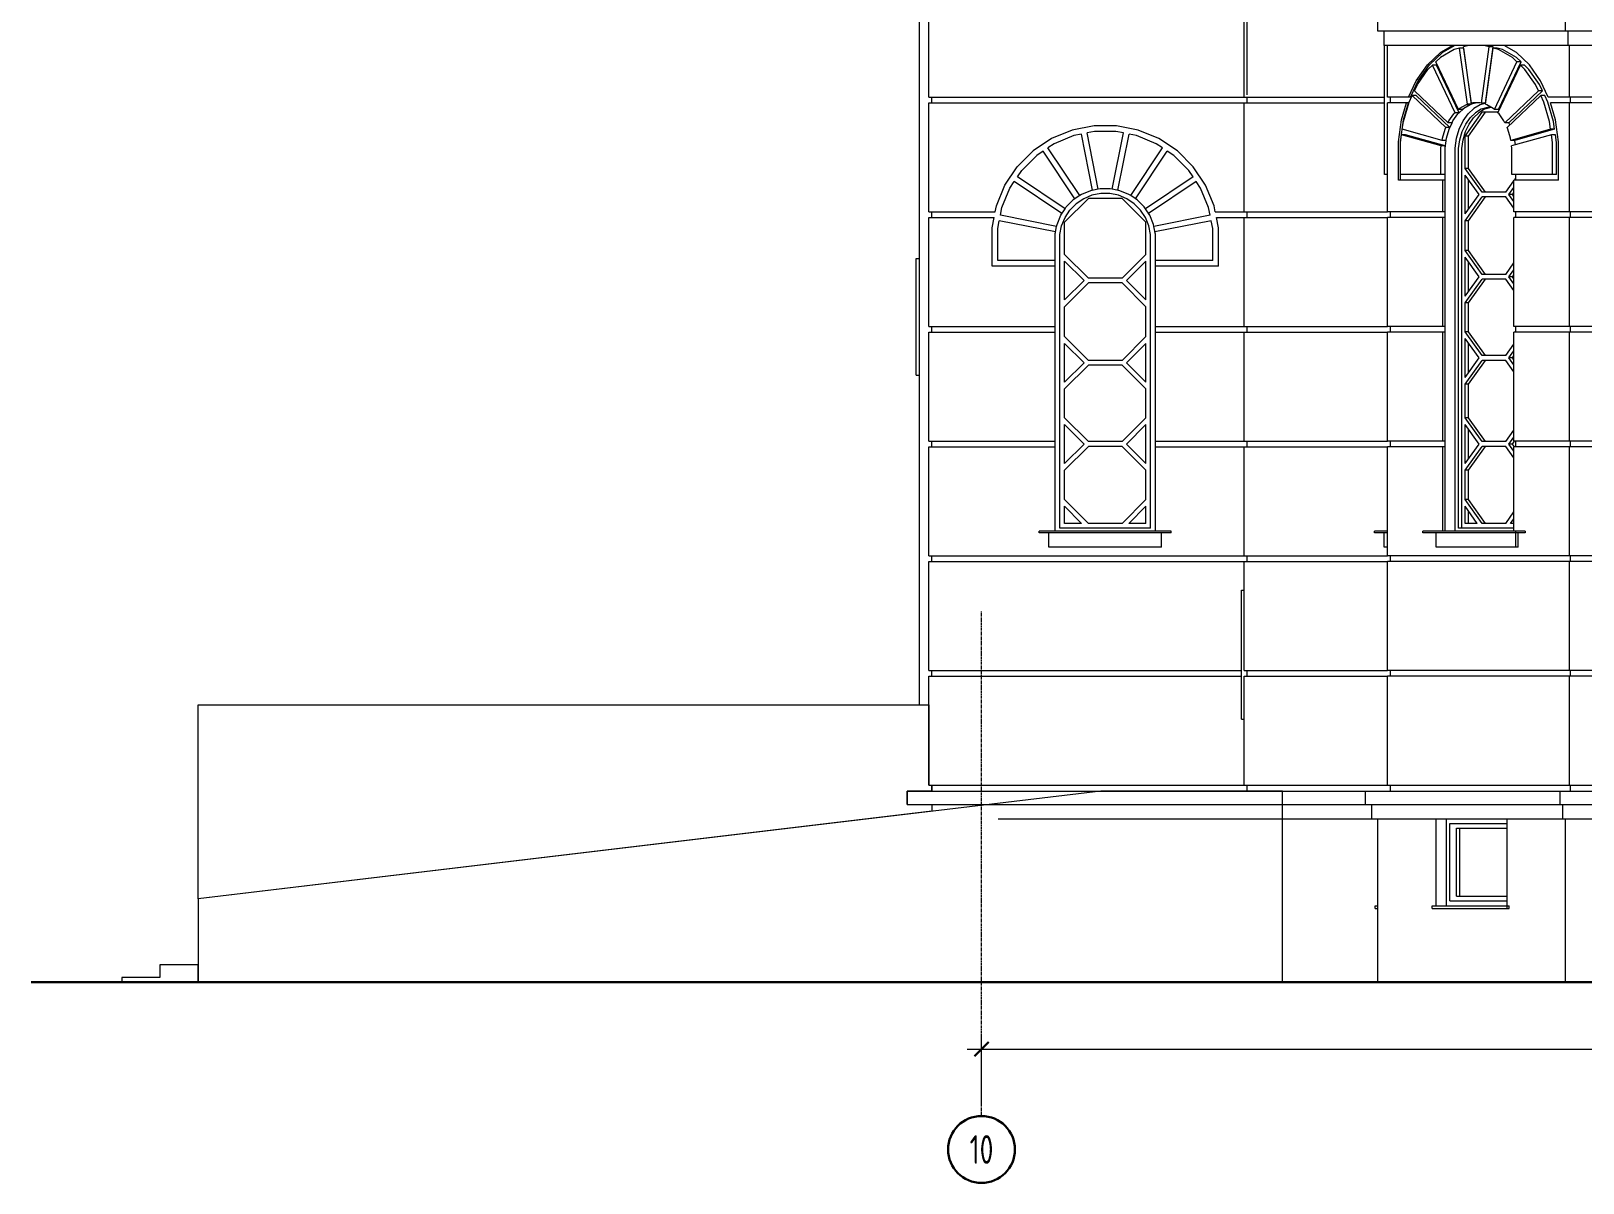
# Model space of a CAD drawing. Header units: millimetres. Extents: x -4890 to 184123, y 36 to 148549.
# Drawn here: x 64860 to 81105, y 103619 to 115669 of the extents above; entities that cross this region are included whole.
import ezdxf

# ---------------------------------------------------------------- set-up
doc = ezdxf.new("R2010")
doc.units = ezdxf.units.MM
doc.linetypes.add('CENTERX2', pattern=[101.6, 63.5, -12.7, 12.7, -12.7])
for name, color, linetype, lineweight in [('axis', 40, 'CENTERX2', 5), ('Dimension', 4, 'Continuous', 5), ('Wall_General', 5, 'Continuous', 30), ('Wall_Satelit', 253, 'Continuous', 5)]:
    doc.layers.add(name, color=color, linetype=linetype, lineweight=lineweight)
doc.styles.add('OK300', font='isocpeur.ttf', dxfattribs={"width": 0.7, "height": 300})
doc.dimstyles.new('OK100', dxfattribs={"dimtxt": 300, "dimasz": 150, "dimexe": 150, "dimexo": 150, "dimgap": 150, "dimtad": 1, "dimdec": 0, "dimzin": 0, "dimdsep": 46, "dimtxsty": 'OK300', "dimblk": 'ARCHTICK', "dimcen": 150, "dimdle": 150, "dimclrd": 256, "dimclre": 256, "dimclrt": 256, "dimadec": 0, "dimazin": 0, "dimtfac": 1, "dimtdec": 0, "dimtofl": 0, "dimtmove": 0, "dimatfit": 3, "dimldrblk": 'DOT', "dimfxl": 1, "dimtolj": 1, "dimtzin": 0, "dimlwd": -1, "dimlwe": -1, "dimarcsym": 0})

# ---------------------------------------------------------------- blocks, each defined once
blk = doc.blocks.new('_ArchTick')
at = {"color": 0, "linetype": 'ByBlock', "const_width": 0.15}
blk.add_lwpolyline([(-0.5, -0.5), (0.5, 0.5)], dxfattribs=at)
blk = doc.blocks.new('*D117')
at = {"layer": 'Defpoints', "color": 0, "transparency": 16777216}
for p in [(104210, 105019), (74810, 104319), (104210, 104319)]:
    blk.add_point(p, dxfattribs=at)
at = {"layer": 'Dimension', "transparency": 16777216}
for p, q in [((74810, 104469), (74810, 105169)), ((104210, 104469), (104210, 105169)), ((74660, 105019), (104360, 105019))]:
    blk.add_line(p, q, dxfattribs=at)
at = {"layer": 'Dimension', "transparency": 16777216, "xscale": 150, "yscale": 150, "zscale": 150, "rotation": 180}
blk.add_blockref('_ArchTick', (74810, 105019), dxfattribs=at)
at = {"layer": 'Dimension', "transparency": 16777216, "xscale": 150, "yscale": 150, "zscale": 150}
blk.add_blockref('_ArchTick', (104210, 105019), dxfattribs=at)
at = {"layer": 'Dimension', "transparency": 16777216, "insert": (89510, 105319), "char_height": 300, "attachment_point": 5, "style": 'OK300'}
blk.add_mtext('\\A1;29400', dxfattribs=at)
blk = doc.blocks.new('_Dot')
at = {"layer": 'Dimension', "color": 0, "lineweight": -2}
blk.add_line((-0.5, 0), (-1, 0), dxfattribs=at)
at = {"layer": 'Dimension', "color": 0, "const_width": 0.5}
blk.add_lwpolyline([(-0.25, 0, 1), (0.25, 0, 1)], format="xyb", close=True, dxfattribs=at)

msp = doc.modelspace()

# ---------------------------------------------------------------- linework, layer by layer
at = {"layer": 'axis', "ltscale": 0.5}
msp.add_lwpolyline([(74809.7, 104319), (74809.7, 109598.6)], dxfattribs=at)
at = {"layer": 'axis', "color": 18, "linetype": 'Continuous', "lineweight": 30, "true_color": 0x000000}
msp.add_circle((74809.7, 103969), 350, dxfattribs=at)
at = {"layer": 'Wall_General'}
msp.add_lwpolyline([(64860.1, 105719), (95559.7, 105719), (95559.7, 106119), (113130.7, 106119)], dxfattribs=at)
at = {"layer": 'Wall_Satelit'}
for p, q in [((74159.7, 108619), (74159.7, 119794)), ((74259.7, 114979), (74259.7, 116119)), ((77559.7, 114979), (77559.7, 116119)), ((77589.7, 115001.2), (77589.7, 116115.6)), ((78959.7, 115669), (78959.7, 115969)), ((80922.1, 115669), (80922.1, 115969)), ((80922.1, 115669), (78959.7, 115669)), ((79024.7, 115519), (79024.7, 115669)), ((83559.7, 115669), (80922.1, 115669)), ((80949, 115519), (80949, 115669)), ((80949, 115519), (79024.7, 115519)), ((79029.7, 115503.2), (79029.7, 115519)), ((79059.7, 114979), (79059.7, 115519)), ((79742.5, 115519), (79614.7, 115444.1)), ((79763.7, 115519), (79635.9, 115444.1)), ((79912, 115519), (79856, 115503.2)), ((80124.8, 115503.2), (80068.7, 115519)), ((80167.2, 115503.2), (80111.1, 115519)), ((80408.5, 115444.1), (80280.7, 115519)), ((83559.7, 115519), (80949, 115519)), ((80963.5, 114979), (80963.5, 115519)), ((79029.7, 115491.5), (79029.7, 115503.2)), ((79029.7, 115475.7), (79029.7, 115491.5)), ((79029.7, 115390.9), (79029.7, 115475.7)), ((79029.7, 115346), (79029.7, 115390.9)), ((79029.7, 115312.7), (79029.7, 115346)), ((79614.7, 115444.1), (79477.4, 115314.4)), ((79635.9, 115444.1), (79498.6, 115314.4)), ((79613.6, 115390.9), (79566, 115346)), ((79801.8, 114847.1), (79566, 115346)), ((79758.3, 115475.7), (79613.6, 115390.9)), ((79814.4, 115491.5), (79758.3, 115475.7)), ((79897.1, 114903), (79814.4, 115491.5)), ((79856.8, 115491.5), (79814.4, 115491.5)), ((79938.7, 114914.7), (79856, 115503.2)), ((79939.6, 114903), (79856.8, 115491.5)), ((80042, 114914.7), (80124.8, 115503.2)), ((80083.6, 114903), (80166.4, 115491.5)), ((80084.4, 114914.7), (80167.2, 115503.2)), ((80167.2, 115503.2), (80124.8, 115503.2)), ((80208.8, 115491.5), (80166.4, 115491.5)), ((80222.4, 115475.7), (80166.4, 115491.5)), ((80179, 114847.1), (80414.7, 115346)), ((80264.8, 115475.7), (80208.8, 115491.5)), ((80221.4, 114847.1), (80457.1, 115346)), ((80367.2, 115390.9), (80222.4, 115475.7)), ((80409.6, 115390.9), (80264.8, 115475.7)), ((80414.7, 115346), (80367.2, 115390.9)), ((80545.7, 115314.4), (80408.5, 115444.1)), ((80457.1, 115346), (80409.6, 115390.9)), ((80457.1, 115346), (80414.7, 115346)), ((79029.7, 115267.8), (79029.7, 115312.7)), ((79029.7, 115111.1), (79029.7, 115267.8)), ((79360.7, 115149.3), (79477.4, 115314.4)), ((79372.5, 115111.1), (79483.3, 115267.8)), ((79381.9, 115149.3), (79498.6, 115314.4)), ((79530.8, 115312.7), (79483.3, 115267.8)), ((79766.5, 114813.8), (79530.8, 115312.7)), ((79573.2, 115312.7), (79530.8, 115312.7)), ((79808.9, 114813.8), (79573.2, 115312.7)), ((80214.2, 114813.8), (80450, 115312.7)), ((80492.4, 115312.7), (80450, 115312.7)), ((80497.5, 115267.8), (80450, 115312.7)), ((80539.9, 115267.8), (80492.4, 115312.7)), ((80608.3, 115111.1), (80497.5, 115267.8)), ((80650.7, 115111.1), (80539.9, 115267.8)), ((80662.4, 115149.3), (80545.7, 115314.4)), ((79029.7, 115043.9), (79029.7, 115111.1)), ((79029.7, 114994), (79029.7, 115043.9)), ((79280.2, 114979), (79360.7, 115149.3)), ((79301.4, 114979), (79381.9, 115149.3)), ((79340.7, 115043.9), (79372.5, 115111.1)), ((79693.5, 114710.6), (79340.7, 115043.9)), ((80640, 115043.9), (80287.2, 114710.6)), ((80682.4, 115043.9), (80329.7, 114710.6)), ((80640, 115043.9), (80608.3, 115111.1)), ((80682.4, 115043.9), (80640, 115043.9)), ((80682.4, 115043.9), (80650.7, 115111.1)), ((80742.9, 114979), (80662.4, 115149.3)), ((74259.7, 114979), (77559.7, 114979)), ((74259.7, 113779), (74259.7, 114919)), ((74259.7, 114919), (77559.7, 114919)), ((74289.7, 114919), (74289.7, 114979)), ((77559.7, 114979), (79029.7, 114979)), ((77559.7, 113779), (77559.7, 114919)), ((77559.7, 114919), (79029.7, 114919)), ((77589.7, 114919), (77589.7, 114979)), ((79029.7, 114926.8), (79029.7, 114994)), ((79029.7, 114722.1), (79029.7, 114926.8)), ((79280.2, 114979), (79059.7, 114979)), ((79059.7, 113779), (79059.7, 114919)), ((79258.4, 114919), (79059.7, 114919)), ((79089.7, 114919), (79089.7, 114979)), ((79205.9, 114739.6), (79258.4, 114919)), ((79225.4, 114722.1), (79285.4, 114926.8)), ((79227.1, 114739.6), (79279.6, 114919)), ((79279.6, 114919), (79258.4, 114919)), ((79301.4, 114979), (79280.2, 114979)), ((79285.4, 114926.8), (79317.1, 114994)), ((79669.9, 114660.7), (79317.1, 114994)), ((79359.6, 114994), (79317.1, 114994)), ((79712.3, 114660.7), (79359.6, 114994)), ((79814.5, 114859.2), (79801.8, 114847.1)), ((79856.9, 114859.2), (79808.9, 114813.8)), ((79882.1, 114898.8), (79814.5, 114859.2)), ((79856.9, 114859.2), (79844.2, 114847.1)), ((79924.5, 114898.8), (79856.9, 114859.2)), ((79897.1, 114903), (79882.1, 114898.8)), ((79924.5, 114898.8), (79882.1, 114898.8)), ((79939.6, 114903), (79897.1, 114903)), ((79963, 114859.2), (79902.2, 114801.7)), ((79939.5, 114903), (79924.5, 114898.8)), ((79939.6, 114903), (79924.5, 114898.8)), ((79953.8, 114919), (79938.7, 114914.7)), ((79981.2, 114914.7), (79938.7, 114914.7)), ((79981.2, 114914.7), (79939.6, 114903)), ((80026.9, 114919), (79953.8, 114919)), ((80030.6, 114898.8), (79963, 114859.2)), ((79996.2, 114919), (79981.2, 114914.7)), ((80042, 114914.7), (80026.9, 114919)), ((80085.2, 114914.1), (80030.6, 114898.8)), ((80105.8, 114869), (80040.9, 114850.7)), ((80084.4, 114914.7), (80042, 114914.7)), ((80141.1, 114869), (80076.2, 114850.7)), ((80098.6, 114898.8), (80083.6, 114903)), ((80166.2, 114859.2), (80098.6, 114898.8)), ((80149.6, 114869), (80105.8, 114869)), ((80179, 114847.1), (80166.2, 114859.2)), ((80663.6, 114994), (80310.8, 114660.7)), ((80695.3, 114926.8), (80663.6, 114994)), ((80706, 114994), (80663.6, 114994)), ((80755.3, 114722.1), (80695.3, 114926.8)), ((80737.8, 114926.8), (80706, 114994)), ((80797.7, 114722.1), (80737.8, 114926.8)), ((80963.5, 114979), (80742.9, 114979)), ((80817.3, 114739.6), (80764.8, 114919)), ((80963.5, 114919), (80764.8, 114919)), ((81275.4, 114979), (80963.5, 114979)), ((80963.5, 113779), (80963.5, 114919)), ((81244.5, 114919), (80963.5, 114919)), ((80975.9, 114919), (80975.9, 114979)), ((79029.7, 114642.8), (79029.7, 114722.1)), ((79173.7, 114510.6), (79205.9, 114739.6)), ((79194.9, 114510.6), (79227.1, 114739.6)), ((79214.3, 114642.8), (79225.4, 114722.1)), ((79693.5, 114710.6), (79702, 114728.6)), ((79735.9, 114710.6), (79693.5, 114710.6)), ((79702, 114728.6), (79753.7, 114801.7)), ((79703.8, 114642.6), (79735.9, 114710.6)), ((79735.9, 114710.6), (79744.4, 114728.6)), ((79744.4, 114728.6), (79796.1, 114801.7)), ((79766.5, 114813.8), (79753.7, 114801.7)), ((79808.9, 114813.8), (79766.5, 114813.8)), ((79808.9, 114813.8), (79796.1, 114801.7)), ((79844.2, 114847.1), (79801.8, 114847.1)), ((79809.9, 114642.6), (79850.5, 114728.6)), ((79841.2, 114618.9), (79878, 114696.7)), ((79850.5, 114728.6), (79902.2, 114801.7)), ((79873.7, 114570), (80049.7, 114819)), ((79876.6, 114618.9), (79913.3, 114696.7)), ((79878, 114696.7), (79924.8, 114762.9)), ((79909, 114570), (80085.1, 114819)), ((79913.3, 114696.7), (79960.1, 114762.9)), ((79979.8, 114814.9), (79924.8, 114762.9)), ((80015.1, 114814.9), (79960.1, 114762.9)), ((80040.9, 114850.7), (79979.8, 114814.9)), ((80076.2, 114850.7), (80015.1, 114814.9)), ((80216.7, 114819), (80049.7, 114819)), ((80221.4, 114847.1), (80179, 114847.1)), ((80227, 114801.7), (80214.2, 114813.8)), ((80227.3, 114841.5), (80221.4, 114847.1)), ((80278.7, 114728.6), (80227, 114801.7)), ((80287.2, 114710.6), (80278.7, 114728.6)), ((80329.7, 114710.6), (80287.2, 114710.6)), ((80340.1, 114688.4), (80329.7, 114710.6)), ((80766.4, 114642.8), (80755.3, 114722.1)), ((80808.9, 114642.8), (80797.7, 114722.1)), ((80849.5, 114510.6), (80817.3, 114739.6)), ((75543.4, 114544.1), (75349.3, 114414.4)), ((75759, 114633.4), (75543.4, 114544.1)), ((75776.5, 114575.7), (75571.8, 114490.9)), ((75988, 114679), (75759, 114633.4)), ((75855.8, 114591.5), (75776.5, 114575.7)), ((75972.8, 114003.1), (75855.8, 114591.5)), ((75993.9, 114619), (75914.6, 114603.2)), ((76031.7, 114014.7), (75914.6, 114603.2)), ((76221.4, 114679), (75988, 114679)), ((76215.5, 114619), (75993.9, 114619)), ((76177.7, 114014.7), (76294.7, 114603.2)), ((76294.7, 114603.2), (76215.5, 114619)), ((76450.3, 114633.4), (76221.4, 114679)), ((76236.5, 114003.1), (76353.6, 114591.5)), ((76432.8, 114575.7), (76353.6, 114591.5)), ((76637.6, 114490.9), (76432.8, 114575.7)), ((76666, 114544.1), (76450.3, 114633.4)), ((76860.1, 114414.4), (76666, 114544.1)), ((79029.7, 114584), (79029.7, 114642.8)), ((79029.7, 114504.7), (79029.7, 114584)), ((79194.9, 114504.7), (79206, 114584)), ((79622.1, 114467), (79206, 114584)), ((79248.4, 114584), (79206, 114584)), ((79630.4, 114525.8), (79214.3, 114642.8)), ((79664.6, 114467), (79248.4, 114584)), ((79630.4, 114525.8), (79633.4, 114547.1)), ((79633.4, 114547.1), (79661.4, 114642.6)), ((79661.4, 114642.6), (79669.9, 114660.7)), ((79661.6, 114445.6), (79675.8, 114547.1)), ((79712.3, 114660.7), (79669.9, 114660.7)), ((79672.8, 114525.8), (79675.8, 114547.1)), ((79675.8, 114547.1), (79703.8, 114642.6)), ((79703.8, 114642.6), (79712.3, 114660.7)), ((79767.6, 114445.6), (79781.9, 114547.1)), ((79781.9, 114547.1), (79809.9, 114642.6)), ((79803, 114440.7), (79815.9, 114532.5)), ((79815.9, 114532.5), (79841.2, 114618.9)), ((79838.3, 114440.7), (79851.2, 114532.5)), ((79851.2, 114532.5), (79876.6, 114618.9)), ((79873.7, 114232.9), (79873.7, 114570)), ((79909, 114570), (79873.7, 114570)), ((79909, 114232.9), (79909, 114570)), ((80319.3, 114642.6), (80310.8, 114660.7)), ((80347.3, 114547.1), (80319.3, 114642.6)), ((80350.3, 114525.8), (80347.3, 114547.1)), ((80766.4, 114642.8), (80350.3, 114525.8)), ((80774.7, 114584), (80358.6, 114467)), ((80808.9, 114642.8), (80392.8, 114525.8)), ((80808.9, 114642.8), (80766.4, 114642.8)), ((80785.9, 114504.7), (80774.7, 114584)), ((80817.1, 114584), (80774.7, 114584)), ((80828.3, 114504.7), (80817.1, 114584)), ((75184.2, 114249.4), (75349.3, 114414.4)), ((75387.5, 114367.8), (75230.8, 114211.1)), ((75454.7, 114412.7), (75387.5, 114367.8)), ((75788.1, 113913.9), (75454.7, 114412.7)), ((75571.8, 114490.9), (75504.6, 114446.1)), ((75837.9, 113947.2), (75504.6, 114446.1)), ((76371.4, 113947.2), (76704.7, 114446.1)), ((76421.3, 113913.9), (76754.6, 114412.7)), ((76704.7, 114446.1), (76637.6, 114490.9)), ((76821.8, 114367.8), (76754.6, 114412.7)), ((76978.5, 114211.1), (76821.8, 114367.8)), ((77025.1, 114249.4), (76860.1, 114414.4)), ((79029.7, 114169), (79029.7, 114504.7)), ((79173.7, 114109), (79173.7, 114510.6)), ((79194.9, 114169), (79194.9, 114504.7)), ((79619.1, 114445.6), (79622.1, 114467)), ((79619.1, 114169), (79619.1, 114445.6)), ((79664.6, 114467), (79622.1, 114467)), ((79672.8, 114525.8), (79630.4, 114525.8)), ((79661.6, 114445.6), (79664.6, 114467)), ((79661.6, 110439), (79661.6, 114445.6)), ((79767.6, 110439), (79767.6, 114445.6)), ((79803, 110469), (79803, 114440.7)), ((79838.3, 110469), (79838.3, 114440.7)), ((80392.8, 114525.8), (80350.3, 114525.8)), ((80361.6, 114445.6), (80358.6, 114467)), ((80361.6, 114169), (80361.6, 114445.6)), ((80399.4, 114478.4), (80392.7, 114525.8)), ((80785.9, 114169), (80785.9, 114504.7)), ((80828.3, 114169), (80828.3, 114504.7)), ((80849.5, 114109), (80849.5, 114510.6)), ((75054.5, 114055.3), (75184.2, 114249.4)), ((75185.9, 114143.9), (75230.8, 114211.1)), ((77023.4, 114143.9), (76978.5, 114211.1)), ((77154.8, 114055.3), (77025.1, 114249.4)), ((80049.7, 113984), (79873.7, 114232.9)), ((79909, 114232.9), (79873.7, 114232.9)), ((80085.1, 113984), (79909, 114232.9)), ((74965.2, 113839.6), (75054.5, 114055.3)), ((75107.7, 114026.9), (75152.6, 114094.1)), ((75651.5, 113760.7), (75152.6, 114094.1)), ((75684.8, 113810.6), (75185.9, 114143.9)), ((77023.4, 114143.9), (76524.5, 113810.6)), ((77056.7, 114094.1), (76557.9, 113760.7)), ((77101.6, 114026.9), (77056.7, 114094.1)), ((77244.1, 113839.6), (77154.8, 114055.3)), ((79059.7, 114169), (79029.7, 114169)), ((79640.3, 114109), (79173.7, 114109)), ((79619.1, 114169), (79194.9, 114169)), ((79194.9, 114109), (79194.9, 114169)), ((79661.6, 114169), (79619.1, 114169)), ((79640.3, 113779), (79640.3, 114109)), ((79661.6, 114109), (79640.3, 114109)), ((79873.7, 113755.7), (79873.7, 114162.2)), ((80017.4, 113959), (79873.7, 114162.2)), ((79909, 113805.7), (79909, 114112.2)), ((80298.7, 113984), (80382.8, 114102.9)), ((80785.9, 114169), (80361.6, 114169)), ((80382.8, 113779), (80382.8, 114109)), ((80849.5, 114109), (80382.8, 114109)), ((80387.1, 114109), (80404, 114132.9)), ((80404, 114109), (80404, 114169)), ((80828.3, 114169), (80785.9, 114169)), ((75022.9, 113822.1), (75107.7, 114026.9)), ((75928.6, 113919), (75679.7, 113670.1)), ((75770, 113901.8), (75696.9, 113828.7)), ((75837.9, 113947.2), (75770, 113901.8)), ((75788.1, 113913.9), (75770, 113901.8)), ((75879.7, 113914.9), (75801.9, 113862.9)), ((75856, 113959.2), (75837.9, 113947.2)), ((75951.5, 113998.8), (75856, 113959.2)), ((75966.1, 113950.7), (75879.7, 113914.9)), ((76280.7, 113919), (75928.6, 113919)), ((76031.7, 114014.7), (75951.5, 113998.8)), ((75972.8, 114003.1), (75951.5, 113998.8)), ((76057.9, 113969), (75966.1, 113950.7)), ((76053, 114019), (76031.7, 114014.7)), ((76156.4, 114019), (76053, 114019)), ((76151.5, 113969), (76057.9, 113969)), ((76243.2, 113950.7), (76151.5, 113969)), ((76177.7, 114014.7), (76156.4, 114019)), ((76257.8, 113998.8), (76177.7, 114014.7)), ((76257.8, 113998.8), (76236.5, 114003.1)), ((76329.7, 113914.9), (76243.2, 113950.7)), ((76353.4, 113959.2), (76257.8, 113998.8)), ((76529.7, 113670.1), (76280.7, 113919)), ((76407.5, 113862.9), (76329.7, 113914.9)), ((76371.4, 113947.2), (76353.4, 113959.2)), ((76439.3, 113901.8), (76371.4, 113947.2)), ((76439.3, 113901.8), (76421.3, 113913.9)), ((76512.5, 113828.7), (76439.3, 113901.8)), ((77186.4, 113822.1), (77101.6, 114026.9)), ((79873.7, 113755.7), (80017.4, 113959)), ((79873.7, 113685), (80049.7, 113934)), ((79909, 113685), (80085.1, 113934)), ((80298.7, 113984), (80049.7, 113984)), ((80298.7, 113934), (80049.7, 113934)), ((80382.8, 113815), (80298.7, 113934)), ((80331, 113959), (80382.8, 114032.2)), ((80382.8, 113885.7), (80331, 113959)), ((80366.4, 113959), (80331, 113959)), ((80366.4, 113959), (80382.8, 113982.2)), ((80382.8, 113935.7), (80366.4, 113959)), ((74259.7, 113779), (74953.1, 113779)), ((74259.7, 112579), (74259.7, 113719)), ((74259.7, 113719), (74941.2, 113719)), ((74289.7, 113719), (74289.7, 113779)), ((74919.7, 113610.7), (74941.2, 113719)), ((74953.1, 113779), (74965.2, 113839.6)), ((75007.1, 113742.9), (75022.9, 113822.1)), ((75595.6, 113625.8), (75007.1, 113742.9)), ((75599.8, 113647.1), (75639.4, 113742.7)), ((75639.4, 113742.7), (75684.8, 113810.6)), ((75639.4, 113742.7), (75651.5, 113760.7)), ((75647.9, 113632.6), (75683.7, 113719)), ((75683.7, 113719), (75735.7, 113796.8)), ((75684.8, 113810.6), (75696.9, 113828.7)), ((75801.9, 113862.9), (75735.7, 113796.8)), ((76473.6, 113796.8), (76407.5, 113862.9)), ((76525.6, 113719), (76473.6, 113796.8)), ((76524.5, 113810.6), (76512.5, 113828.7)), ((76569.9, 113742.7), (76524.5, 113810.6)), ((76561.4, 113632.6), (76525.6, 113719)), ((76569.9, 113742.7), (76557.9, 113760.7)), ((76609.5, 113647.1), (76569.9, 113742.7)), ((77202.2, 113742.9), (76613.7, 113625.8)), ((77202.2, 113742.9), (77186.4, 113822.1)), ((77256.2, 113779), (77244.1, 113839.6)), ((77256.2, 113779), (77559.7, 113779)), ((77268.1, 113719), (77559.7, 113719)), ((77289.7, 113610.7), (77268.1, 113719)), ((77559.7, 113779), (79059.7, 113779)), ((77559.7, 112579), (77559.7, 113719)), ((77559.7, 113719), (79059.7, 113719)), ((77589.7, 113719), (77589.7, 113779)), ((79640.3, 113779), (79059.7, 113779)), ((79640.3, 113719), (79059.7, 113719)), ((79059.7, 112579), (79059.7, 113719)), ((79089.7, 113719), (79089.7, 113779)), ((79661.6, 113779), (79640.3, 113779)), ((79661.6, 113719), (79640.3, 113719)), ((79640.3, 112579), (79640.3, 113719)), ((80963.5, 113779), (80382.8, 113779)), ((80963.5, 113719), (80382.8, 113719)), ((80382.8, 112579), (80382.8, 113719)), ((80404, 113719), (80404, 113779)), ((81784.7, 113779), (80963.5, 113779)), ((81784.7, 113719), (80963.5, 113719)), ((80963.5, 112579), (80963.5, 113719)), ((80975.9, 113719), (80975.9, 113779)), ((74919.7, 113209), (74919.7, 113610.7)), ((74979.7, 113604.8), (74995.4, 113684.1)), ((74979.7, 113269), (74979.7, 113604.8)), ((75583.9, 113567), (74995.4, 113684.1)), ((75579.7, 113545.7), (75595.6, 113625.8)), ((75579.7, 113545.7), (75583.9, 113567)), ((75595.6, 113625.8), (75599.8, 113647.1)), ((75629.7, 113540.7), (75647.9, 113632.6)), ((75679.7, 113332.9), (75679.7, 113670.1)), ((76529.7, 113332.9), (76529.7, 113670.1)), ((76579.7, 113540.7), (76561.4, 113632.6)), ((76613.7, 113625.8), (76609.5, 113647.1)), ((76629.7, 113545.7), (76613.7, 113625.8)), ((77213.9, 113684.1), (76625.4, 113567)), ((76629.7, 113545.7), (76625.4, 113567)), ((77229.7, 113604.8), (77213.9, 113684.1)), ((77229.7, 113269), (77229.7, 113604.8)), ((77289.7, 113209), (77289.7, 113610.7)), ((79873.7, 113372.9), (79873.7, 113685)), ((79909, 113685), (79873.7, 113685)), ((79909, 113372.9), (79909, 113685)), ((75579.7, 113269), (75579.7, 113545.7)), ((75629.7, 110469), (75629.7, 113540.7)), ((76579.7, 110469), (76579.7, 113540.7)), ((76629.7, 113269), (76629.7, 113545.7)), ((74124.7, 113270), (74124.7, 113289)), ((74124.7, 113289), (74159.7, 113289)), ((74124.7, 113232.2), (74124.7, 113270)), ((74124.7, 113176.1), (74124.7, 113232.2)), ((75579.7, 113269), (74979.7, 113269)), ((75579.7, 113209), (75579.7, 113269)), ((75928.6, 113084), (75679.7, 113332.9)), ((75882.9, 113059), (75679.7, 113262.2)), ((75679.7, 112855.7), (75679.7, 113262.2)), ((76529.7, 113332.9), (76280.7, 113084)), ((76326.4, 113059), (76529.7, 113262.2)), ((76529.7, 112855.7), (76529.7, 113262.2)), ((76629.7, 113209), (76629.7, 113269)), ((77229.7, 113269), (76629.7, 113269)), ((80049.7, 113124), (79873.7, 113372.9)), ((79909, 113372.9), (79873.7, 113372.9)), ((80017.4, 113099), (79873.7, 113302.2)), ((79873.7, 112895.7), (79873.7, 113302.2)), ((80085.1, 113124), (79909, 113372.9)), ((79909, 112945.7), (79909, 113252.2)), ((80298.7, 113124), (80382.8, 113242.9)), ((74124.7, 113102), (74124.7, 113176.1)), ((74124.7, 113010.7), (74124.7, 113102)), ((75579.7, 113209), (74919.7, 113209)), ((75579.7, 112579), (75579.7, 113209)), ((76280.7, 113084), (75928.6, 113084)), ((76629.7, 112579), (76629.7, 113209)), ((77289.7, 113209), (76629.7, 113209)), ((79873.7, 112895.7), (80017.4, 113099)), ((79873.7, 112825), (80049.7, 113074)), ((79909, 112825), (80085.1, 113074)), ((80298.7, 113124), (80049.7, 113124)), ((80298.7, 113074), (80049.7, 113074)), ((80382.8, 112955), (80298.7, 113074)), ((80331, 113099), (80382.8, 113172.2)), ((80366.4, 113099), (80331, 113099)), ((80382.8, 113025.7), (80331, 113099)), ((80366.4, 113099), (80382.8, 113122.2)), ((80382.8, 113075.7), (80366.4, 113099)), ((74124.7, 112903.2), (74124.7, 113010.7)), ((75679.7, 112855.7), (75882.9, 113059)), ((75928.6, 113034), (75679.7, 112785.1)), ((76280.7, 113034), (75928.6, 113034)), ((76529.7, 112785.1), (76280.7, 113034)), ((76529.7, 112855.7), (76326.4, 113059)), ((74124.7, 112780.4), (74124.7, 112903.2)), ((74124.7, 112643.6), (74124.7, 112780.4)), ((75679.7, 112472.9), (75679.7, 112785.1)), ((76529.7, 112472.9), (76529.7, 112785.1)), ((79873.7, 112522.9), (79873.7, 112825)), ((79909, 112825), (79873.7, 112825)), ((79909, 112522.9), (79909, 112825)), ((74124.7, 112493.9), (74124.7, 112643.6)), ((74124.7, 112333), (74124.7, 112493.9)), ((74259.7, 112579), (75579.7, 112579)), ((74259.7, 111379), (74259.7, 112519)), ((74259.7, 112519), (75579.7, 112519)), ((74289.7, 112519), (74289.7, 112579)), ((75579.7, 112519), (75579.7, 112579)), ((75579.7, 111379), (75579.7, 112519)), ((75928.6, 112224), (75679.7, 112472.9)), ((76529.7, 112472.9), (76280.7, 112224)), ((76629.7, 112579), (77559.7, 112579)), ((76629.7, 111319), (76629.7, 112579)), ((76629.7, 112519), (77559.7, 112519)), ((77559.7, 112579), (79059.7, 112579)), ((77559.7, 111379), (77559.7, 112519)), ((77559.7, 112519), (79059.7, 112519)), ((77589.7, 112519), (77589.7, 112579)), ((79640.3, 112579), (79059.7, 112579)), ((79640.3, 112519), (79059.7, 112519)), ((79059.7, 111379), (79059.7, 112519)), ((79089.7, 112519), (79089.7, 112579)), ((79661.6, 112579), (79640.3, 112579)), ((79640.3, 111379), (79640.3, 112519)), ((79661.6, 112519), (79640.3, 112519)), ((79909, 112522.9), (79873.7, 112522.9)), ((80049.7, 112274), (79873.7, 112522.9)), ((79873.7, 112045.7), (79873.7, 112452.2)), ((80017.4, 112249), (79873.7, 112452.2)), ((80085.1, 112274), (79909, 112522.9)), ((80963.5, 112579), (80382.8, 112579)), ((80382.8, 111379), (80382.8, 112519)), ((80963.5, 112519), (80382.8, 112519)), ((80404, 112519), (80404, 112579)), ((81784.7, 112579), (80963.5, 112579)), ((81784.7, 112519), (80963.5, 112519)), ((80963.5, 111379), (80963.5, 112519)), ((80975.9, 112519), (80975.9, 112579)), ((74124.7, 112162.3), (74124.7, 112333)), ((75882.9, 112199), (75679.7, 112402.2)), ((75679.7, 111995.7), (75679.7, 112402.2)), ((76326.4, 112199), (76529.7, 112402.2)), ((76529.7, 111995.7), (76529.7, 112402.2)), ((79909, 112095.7), (79909, 112402.2)), ((80298.7, 112274), (80049.7, 112274)), ((80298.7, 112274), (80382.8, 112392.9)), ((80331, 112249), (80382.8, 112322.2)), ((80366.4, 112249), (80382.8, 112272.2)), ((74124.7, 112089), (74124.7, 112162.3)), ((75679.7, 111995.7), (75882.9, 112199)), ((75928.6, 112174), (75679.7, 111925.1)), ((76280.7, 112224), (75928.6, 112224)), ((76280.7, 112174), (75928.6, 112174)), ((76529.7, 111925.1), (76280.7, 112174)), ((76529.7, 111995.7), (76326.4, 112199)), ((79873.7, 112045.7), (80017.4, 112249)), ((79873.7, 111975), (80049.7, 112224)), ((79909, 111975), (80085.1, 112224)), ((80298.7, 112224), (80049.7, 112224)), ((80382.8, 112105), (80298.7, 112224)), ((80382.8, 112175.7), (80331, 112249)), ((80366.4, 112249), (80331, 112249)), ((80382.8, 112225.7), (80366.4, 112249)), ((74124.7, 112069), (74124.7, 112089)), ((74124.7, 112069), (74159.7, 112069)), ((79873.7, 111622.9), (79873.7, 111975)), ((79909, 111975), (79873.7, 111975)), ((79909, 111622.9), (79909, 111975)), ((75679.7, 111622.9), (75679.7, 111925.1)), ((76529.7, 111622.9), (76529.7, 111925.1)), ((75928.6, 111374), (75679.7, 111622.9)), ((76529.7, 111622.9), (76280.7, 111374)), ((80049.7, 111374), (79873.7, 111622.9)), ((79909, 111622.9), (79873.7, 111622.9)), ((80085.1, 111374), (79909, 111622.9)), ((75882.9, 111349), (75679.7, 111552.2)), ((75679.7, 111145.7), (75679.7, 111552.2)), ((76326.4, 111349), (76529.7, 111552.2)), ((76529.7, 111145.7), (76529.7, 111552.2)), ((79873.7, 111145.7), (79873.7, 111552.2)), ((80017.4, 111349), (79873.7, 111552.2)), ((79909, 111195.7), (79909, 111502.2)), ((80298.7, 111374), (80382.8, 111492.9)), ((74259.7, 111379), (75579.7, 111379)), ((74259.7, 110179), (74259.7, 111319)), ((74259.7, 111319), (75579.7, 111319)), ((74289.7, 111319), (74289.7, 111379)), ((74289.7, 111377.9), (74853.5, 111377.9)), ((75579.7, 111319), (75579.7, 111379)), ((75579.7, 110439), (75579.7, 111319)), ((75679.7, 111145.7), (75882.9, 111349)), ((75928.6, 111324), (75679.7, 111075.1)), ((76280.7, 111374), (75928.6, 111374)), ((76280.7, 111324), (75928.6, 111324)), ((76529.7, 111075.1), (76280.7, 111324)), ((76529.7, 111145.7), (76326.4, 111349)), ((76629.7, 111379), (77559.7, 111379)), ((76629.7, 111319), (77559.7, 111319)), ((76629.7, 110439), (76629.7, 111319)), ((77559.7, 111379), (79059.7, 111379)), ((77559.7, 110179), (77559.7, 111319)), ((77559.7, 111319), (79059.7, 111319)), ((77589.7, 111319), (77589.7, 111379)), ((79640.3, 111379), (79059.7, 111379)), ((79640.3, 111319), (79059.7, 111319)), ((79059.7, 110179), (79059.7, 111319)), ((79089.7, 111319), (79089.7, 111379)), ((79661.6, 111379), (79640.3, 111379)), ((79640.3, 110439), (79640.3, 111319)), ((79661.6, 111319), (79640.3, 111319)), ((79661.6, 110439), (79661.6, 111319)), ((79873.7, 111145.7), (80017.4, 111349)), ((79873.7, 111075), (80049.7, 111324)), ((79909, 111075), (80085.1, 111324)), ((80298.7, 111374), (80049.7, 111374)), ((80298.7, 111324), (80049.7, 111324)), ((80382.8, 111205), (80298.7, 111324)), ((80331, 111349), (80382.8, 111422.2)), ((80382.8, 111275.7), (80331, 111349)), ((80366.4, 111349), (80331, 111349)), ((80366.4, 111349), (80387.6, 111379)), ((80387.6, 111319), (80366.4, 111349)), ((80963.5, 111379), (80382.8, 111379)), ((80382.8, 110439), (80382.8, 111319)), ((80963.5, 111319), (80382.8, 111319)), ((80404, 111319), (80404, 111379)), ((81784.7, 111379), (80963.5, 111379)), ((81784.7, 111319), (80963.5, 111319)), ((80963.5, 110179), (80963.5, 111319)), ((80975.9, 111319), (80975.9, 111379)), ((75579.7, 111019), (75579.7, 111079)), ((75579.7, 110439), (75579.7, 111019)), ((75679.7, 110767.9), (75679.7, 111075.1)), ((76529.7, 110767.9), (76529.7, 111075.1)), ((76629.7, 111019), (76629.7, 111079)), ((76629.7, 110439), (76629.7, 111019)), ((79873.7, 110767.9), (79873.7, 111075)), ((79909, 111075), (79873.7, 111075)), ((79909, 110767.9), (79909, 111075)), ((75928.6, 110519), (75679.7, 110767.9)), ((75857.9, 110519), (75679.7, 110697.2)), ((75679.7, 110519), (75679.7, 110697.2)), ((76529.7, 110767.9), (76280.7, 110519)), ((76351.4, 110519), (76529.7, 110697.2)), ((76529.7, 110519), (76529.7, 110697.2)), ((80049.7, 110519), (79873.7, 110767.9)), ((79909, 110767.9), (79873.7, 110767.9)), ((79873.7, 110519), (79873.7, 110697.2)), ((79999.7, 110519), (79873.7, 110697.2)), ((80085.1, 110519), (79909, 110767.9)), ((79909, 110519), (79909, 110647.2)), ((80298.7, 110519), (80382.8, 110637.9)), ((76579.7, 110469), (75629.7, 110469)), ((75857.9, 110519), (75679.7, 110519)), ((76280.7, 110519), (75928.6, 110519)), ((76529.7, 110519), (76351.4, 110519)), ((80382.8, 110469), (79803, 110469)), ((79999.7, 110519), (79873.7, 110519)), ((80298.7, 110519), (80049.7, 110519)), ((80348.7, 110519), (80382.8, 110567.2)), ((80382.8, 110519), (80348.7, 110519)), ((76794.7, 110439), (75414.7, 110439)), ((75414.7, 110419), (75414.7, 110439)), ((76794.7, 110419), (75414.7, 110419)), ((75514.7, 110269), (75514.7, 110419)), ((76694.7, 110269), (76694.7, 110419)), ((76794.7, 110419), (76794.7, 110439)), ((78924.7, 110419), (78924.7, 110439)), ((79059.7, 110439), (78924.7, 110439)), ((79059.7, 110419), (78924.7, 110419)), ((79024.7, 110269), (79024.7, 110419)), ((80404, 110439), (79428.2, 110439)), ((79428.2, 110419), (79428.2, 110439)), ((80404, 110419), (79428.2, 110419)), ((79569.6, 110269), (79569.6, 110419)), ((80404, 110419), (80404, 110439)), ((80499.5, 110439), (80404, 110439)), ((80404, 110269), (80404, 110419)), ((80499.5, 110419), (80404, 110419)), ((80428.8, 110269), (80428.8, 110419)), ((80499.5, 110439), (80499.5, 110419)), ((74259.7, 110179), (77589.7, 110179)), ((74289.7, 110119), (74289.7, 110179)), ((76694.7, 110269), (75514.7, 110269)), ((77559.7, 110179), (79059.7, 110179)), ((77589.7, 110119), (77589.7, 110179)), ((79059.7, 110269), (79024.7, 110269)), ((80963.5, 110179), (79059.7, 110179)), ((79089.7, 110119), (79089.7, 110179)), ((80404, 110269), (79569.6, 110269)), ((80428.8, 110269), (80404, 110269)), ((83559.7, 110179), (80963.5, 110179)), ((80975.9, 110119), (80975.9, 110179)), ((74259.7, 108979), (74259.7, 110119)), ((74259.7, 110119), (77589.7, 110119)), ((77559.7, 108979), (77559.7, 110119)), ((77559.7, 110119), (79059.7, 110119)), ((80963.5, 110119), (79059.7, 110119)), ((79059.7, 108979), (79059.7, 110119)), ((80963.5, 108979), (80963.5, 110119)), ((83559.7, 110119), (80963.5, 110119)), ((77529.7, 109803.2), (77529.7, 109819)), ((77529.7, 109819), (77559.7, 109819)), ((77529.7, 109791.6), (77529.7, 109803.2)), ((77529.7, 109775.7), (77529.7, 109791.6)), ((77529.7, 109690.9), (77529.7, 109775.7)), ((77529.7, 109646.1), (77529.7, 109690.9)), ((77529.7, 109612.7), (77529.7, 109646.1)), ((77529.7, 109567.9), (77529.7, 109612.7)), ((77529.7, 109411.1), (77529.7, 109567.9)), ((77529.7, 109343.9), (77529.7, 109411.1)), ((77529.7, 109294.1), (77529.7, 109343.9)), ((77529.7, 109226.9), (77529.7, 109294.1)), ((77529.7, 109022.1), (77529.7, 109226.9)), ((77529.7, 108942.9), (77529.7, 109022.1)), ((74259.7, 108979), (77529.7, 108979)), ((74259.7, 107779), (74259.7, 108919)), ((74259.7, 108919), (77529.7, 108919)), ((74289.7, 108919), (74289.7, 108979)), ((77529.7, 108884.1), (77529.7, 108942.9)), ((77529.7, 108804.8), (77529.7, 108884.1)), ((77559.7, 108979), (79059.7, 108979)), ((77559.7, 107779), (77559.7, 108919)), ((77559.7, 108919), (79059.7, 108919)), ((77589.7, 108919), (77589.7, 108979)), ((80963.5, 108979), (79059.7, 108979)), ((80963.5, 108919), (79059.7, 108919)), ((79059.7, 107779), (79059.7, 108919)), ((79089.7, 108919), (79089.7, 108979)), ((83559.7, 108979), (80963.5, 108979)), ((80963.5, 107779), (80963.5, 108919)), ((83559.7, 108919), (80963.5, 108919)), ((80975.9, 108919), (80975.9, 108979)), ((77529.7, 108469), (77529.7, 108804.8)), ((77529.7, 108469), (77559.7, 108469)), ((74029.7, 107579), (74029.7, 107719)), ((74029.7, 107719), (77329.7, 107719)), ((74259.7, 107779), (77559.7, 107779)), ((74289.7, 107719), (74289.7, 107779)), ((77329.7, 107719), (78829.7, 107719)), ((77559.7, 107779), (79059.7, 107779)), ((77589.7, 107719), (77589.7, 107779)), ((78829.7, 107579), (78829.7, 107719)), ((78829.7, 107719), (80868.2, 107719)), ((79059.7, 107779), (80963.5, 107779)), ((79089.7, 107719), (79089.7, 107779)), ((80868.2, 107579), (80868.2, 107719)), ((80868.2, 107719), (83329.7, 107719)), ((80963.5, 107779), (83559.7, 107779)), ((80975.9, 107719), (80975.9, 107779)), ((74029.7, 107579), (77329.7, 107579)), ((77329.7, 107579), (78829.7, 107579)), ((78829.7, 107579), (80868.2, 107579)), ((78894.7, 107429), (78894.7, 107579)), ((80868.2, 107579), (83329.7, 107579)), ((80895.1, 107429), (80895.1, 107579)), ((74982.8, 107429), (77394.7, 107429)), ((77394.7, 107429), (78894.7, 107429)), ((78894.7, 107429), (80895.1, 107429)), ((78959.7, 105719), (78959.7, 107429)), ((79569.6, 106519), (79569.6, 107429)), ((79675.7, 106519), (79675.7, 107429)), ((80312.1, 106519), (80312.1, 107429)), ((80895.1, 107429), (83394.7, 107429)), ((80922.1, 105719), (80922.1, 107429)), ((79711.1, 106569), (79711.1, 107379)), ((79711.1, 107379), (80312.1, 107379)), ((79781.8, 106619), (79781.8, 107329)), ((79781.8, 107329), (80312.1, 107329)), ((79817.1, 106619), (79817.1, 107329)), ((79781.8, 106619), (80312.1, 106619)), ((78929.7, 106489), (78929.7, 106519)), ((78929.7, 106519), (78959.7, 106519)), ((78929.7, 106489), (78959.7, 106489)), ((79527.2, 106489), (79527.2, 106519)), ((79527.2, 106519), (80312.1, 106519)), ((79527.2, 106489), (80312.1, 106489)), ((79711.1, 106569), (80312.1, 106569)), ((80312.1, 106489), (80312.1, 106519)), ((80312.1, 106519), (80333.3, 106519)), ((80312.1, 106489), (80333.3, 106489)), ((80333.3, 106489), (80333.3, 106519))]:
    msp.add_line(p, q, dxfattribs=at)
for points in [[(66609.7, 106592.5), (66609.7, 108619), (74259.7, 108619), (74259.7, 107779), (74289.7, 107779), (74289.7, 107719), (74029.7, 107719), (74029.7, 107579), (74289.7, 107579), (74289.7, 107508)], [(66609.7, 106592.5), (66609.7, 105719), (77959.7, 105719), (77959.7, 107719), (76059.7, 107719)], [(65809.7, 105719), (66609.7, 105719), (66609.7, 105899), (66209.7, 105899), (66209.7, 105769), (65809.7, 105769)]]:
    msp.add_lwpolyline(points, close=True, dxfattribs=at)

# ---------------------------------------------------------------- texts
at = {"layer": 'axis', "color": 18, "true_color": 0x000000, "insert": (74809.7, 103969), "char_height": 300, "attachment_point": 5, "style": 'OK300'}
msp.add_mtext('10', dxfattribs=at)

# ---------------------------------------------------------------- dimensions: what is measured, and where the dimension line sits
at = {"layer": 'Dimension'}
dim = msp.add_linear_dim(base=(104209.7, 105019), p1=(74809.7, 104319), p2=(104209.7, 104319), dimstyle='OK100', dxfattribs=at)
dim.commit()
dim.dimension.update_dxf_attribs({"geometry": '*D117', "text_midpoint": (89509.7, 105319)})

doc.saveas('drawing.dxf')
